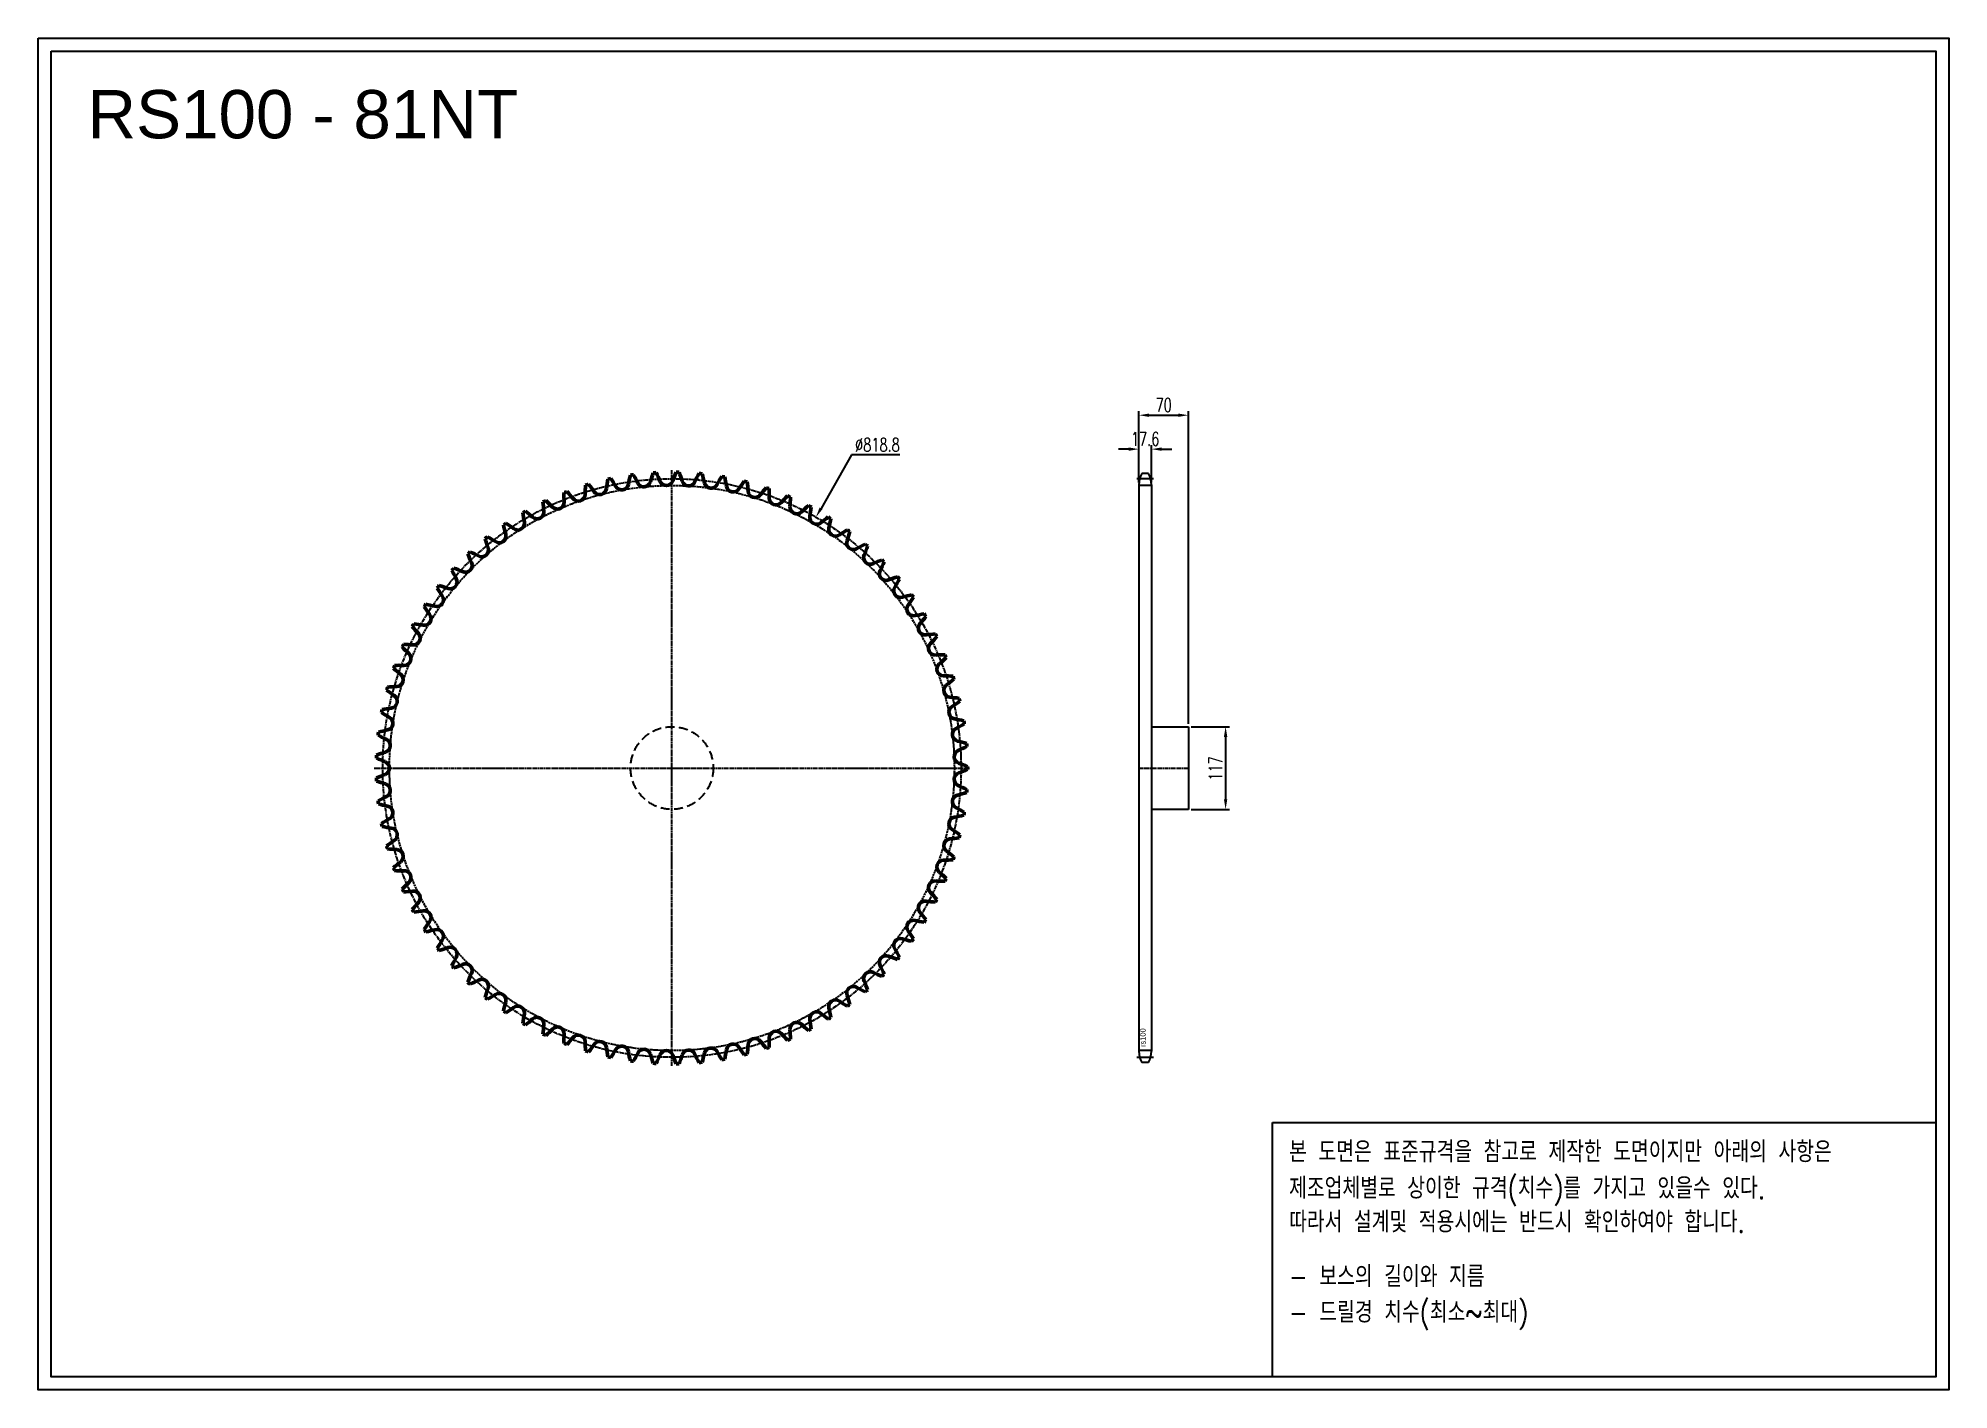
# Model space of a CAD drawing. Header units: millimetres. Extents: x -18758 to -16053, y 26557 to 28469.
import ezdxf

# ---------------------------------------------------------------- set-up
doc = ezdxf.new("R2010")
doc.units = ezdxf.units.MM
for name, pattern in [('AM_ISO02W050', [7.5, 6, -1.5]), ('AM_ISO02W050x2', [3.75, 3, -0.75]), ('AM_ISO08W050', [18, 12, -1.5, 3, -1.5]), ('AM_ISO08W050x2', [9, 6, -0.75, 1.5, -0.75]), ('HIDDEN', [9.525, 6.35, -3.175])]:
    doc.linetypes.add(name, pattern=pattern)
for name, color, linetype, lineweight in [('AM_0N', 7, 'Continuous', 50), ('AM_3N', 6, 'AM_ISO02W050', 25), ('AM_7', 4, 'AM_ISO08W050', 25), ('AM_7N', 4, 'AM_ISO08W050', 25)]:
    doc.layers.add(name, color=color, linetype=linetype, lineweight=lineweight)
doc.layers.add('HL', color=2, linetype='HIDDEN')
doc.layers.add('S-DIM', color=7, linetype='Continuous')
doc.styles.add('HAN', font='ROMANS.shx', dxfattribs={"width": 0.7, "bigfont": 'whgtxt.shx'})
doc.styles.add('HSG', font='SIMPLEX.shx', dxfattribs={"width": 0.7, "bigfont": 'HSG.shx'})
doc.styles.get("Standard").update_dxf_attribs({"font": 'arial.ttf'})
doc.dimstyles.new('APP32', dxfattribs={"dimscale": 8, "dimtxt": 2.4, "dimasz": 1.8, "dimexe": 0.7, "dimexo": 0.5, "dimgap": 0.6, "dimtad": 1, "dimtoh": 1, "dimdec": 1, "dimrnd": 0.01, "dimzin": 9, "dimdsep": 46, "dimtxsty": 'HSG', "dimcen": 0, "dimclrd": 1, "dimclre": 1, "dimclrt": 256, "dimazin": 2, "dimtp": 1, "dimtm": 1, "dimtfac": 0.5, "dimtdec": 1, "dimtofl": 0, "dimtmove": 0, "dimatfit": 3, "dimfxl": 0, "dimtvp": 1, "dimtolj": 2, "dimlwd": -1, "dimlwe": -1, "dimarcsym": 0})

# ---------------------------------------------------------------- blocks, each defined once
blk = doc.blocks.new('*D1')
at = {"layer": 'Defpoints', "color": 0, "transparency": 16777216}
for p in [(-17130, 27494.9), (-17130, 27377.9), (-17077.3, 27377.9)]:
    blk.add_point(p, dxfattribs=at)
at = {"layer": 'S-DIM', "color": 1, "transparency": 16777216}
for p, q in [((-17126, 27494.9), (-17071.7, 27494.9)), ((-17077.3, 27480.5), (-17077.3, 27392.3)), ((-17126, 27377.9), (-17071.7, 27377.9))]:
    blk.add_line(p, q, dxfattribs=at)
for points in [[(-17079.7, 27480.5), (-17074.9, 27480.5), (-17077.3, 27494.9)], [(-17079.7, 27392.3), (-17074.9, 27392.3), (-17077.3, 27377.9)]]:
    blk.add_solid(points, dxfattribs=at)
at = {"layer": 'S-DIM', "transparency": 16777216, "insert": (-17091.7, 27436), "char_height": 19.2, "attachment_point": 5, "rotation": 90, "style": 'HSG'}
blk.add_mtext('\\A2;117', dxfattribs=at)
blk = doc.blocks.new('*D2')
at = {"layer": 'Defpoints', "color": 0, "transparency": 16777216}
for p in [(-17182.4, 27887.7), (-17200, 27836.3), (-17182.4, 27836.3)]:
    blk.add_point(p, dxfattribs=at)
at = {"layer": 'S-DIM', "color": 1, "transparency": 16777216}
for p, q in [((-17200, 27840.3), (-17200, 27893.3)), ((-17182.4, 27840.3), (-17182.4, 27893.3)), ((-17214.4, 27887.7), (-17228.8, 27887.7)), ((-17168, 27887.7), (-17153.6, 27887.7))]:
    blk.add_line(p, q, dxfattribs=at)
for points in [[(-17214.4, 27890.1), (-17214.4, 27885.3), (-17200, 27887.7)], [(-17168, 27890.1), (-17168, 27885.3), (-17182.4, 27887.7)]]:
    blk.add_solid(points, dxfattribs=at)
at = {"layer": 'S-DIM', "transparency": 16777216, "insert": (-17191.2, 27902.1), "char_height": 19.2, "attachment_point": 5, "style": 'HSG'}
blk.add_mtext('\\A2;17.6', dxfattribs=at)
blk = doc.blocks.new('*D3')
at = {"layer": 'Defpoints', "color": 0, "transparency": 16777216}
for p in [(-17130, 27935.7), (-17200, 27836.3), (-17130, 27494.9)]:
    blk.add_point(p, dxfattribs=at)
at = {"layer": 'S-DIM', "color": 1, "transparency": 16777216}
for p, q in [((-17200, 27840.3), (-17200, 27941.3)), ((-17185.6, 27935.7), (-17144.4, 27935.7)), ((-17130, 27498.9), (-17130, 27941.3))]:
    blk.add_line(p, q, dxfattribs=at)
for points in [[(-17185.6, 27938.1), (-17185.6, 27933.3), (-17200, 27935.7)], [(-17144.4, 27938.1), (-17144.4, 27933.3), (-17130, 27935.7)]]:
    blk.add_solid(points, dxfattribs=at)
at = {"layer": 'S-DIM', "transparency": 16777216, "insert": (-17165, 27950.1), "char_height": 19.2, "attachment_point": 5, "style": 'HSG'}
blk.add_mtext('\\A2;70', dxfattribs=at)
blk = doc.blocks.new('notice1')
at = {"color": 4}
blk.add_lwpolyline([(-22142.12, 1735.9), (-22053.8, 1735.9), (-22053.8, 1702.07), (-22142.12, 1702.07)], close=True, dxfattribs=at)
at = {"color": 4, "style": 'HAN', "width": 0.8}
for s, p in [('본 도면은 표준규격을 참고로 제작한 도면이지만 아래의 사항은', (-22139.9, 1730.62)), ('제조업체별로 상이한 규격(치수)를 가지고 있을수 있다.', (-22139.9, 1725.78)), ('따라서 설계및 적용시에는 반드시 확인하여야 합니다.', (-22139.9, 1721.28)), ('- 보스의 길이와 지름', (-22139.9, 1714.03)), ('- 드릴경 치수(최소~최대)', (-22139.9, 1709.27))]:
    blk.add_text(s, height=2.7949, dxfattribs=at).set_placement(p)

msp = doc.modelspace()

# ---------------------------------------------------------------- linework, layer by layer
for p, q in [((-17200.02, 27837.18), (-17200.02, 27035.68)), ((-17186.39, 27853.08), (-17196.04, 27853.08)), ((-17182.42, 27837.18), (-17182.42, 27035.68)), ((-17182.42, 27494.93), (-17130.02, 27494.93)), ((-17130.02, 27494.93), (-17130.02, 27377.93)), ((-17130.02, 27377.93), (-17182.42, 27377.93)), ((-17186.39, 27019.78), (-17196.04, 27019.78))]:
    msp.add_line(p, q)
for points in [[(-18758.43, 28469.2), (-16053.44, 28469.2), (-16053.44, 26556.58), (-18758.43, 26556.58)], [(-18740.22, 28450.99), (-16071.65, 28450.99), (-16071.65, 26574.8), (-18740.22, 26574.8)]]:
    msp.add_lwpolyline(points, close=True)
for centre, start, end in [((-17166.22, 27837.18), 151.93881, 180), ((-17216.22, 27837.18), 0, 28.06119), ((-17166.22, 27035.68), 180, 208.06119), ((-17216.22, 27035.68), 331.93881, 0)]:
    msp.add_arc(centre, 33.8, start, end)
at = {"layer": 'AM_0N'}
for centre, radius, start, end in [((-17794.54, 27818.08), 189.74, 174.32285, 178.33333), ((-17861.24, 27436.43), 418.63, 106.37491, 106.95842), ((-18126.69, 27718.64), 189.74, 35, 39.01049), ((-17765.16, 27811.77), 189.74, 169.8784, 173.88889), ((-17861.24, 27436.43), 418.63, 101.93047, 102.51398), ((-18104.02, 27738.37), 189.74, 30.55556, 34.56604), ((-17932.35, 27839.71), 9.62, 210.55556, 349.44444), ((-17736.37, 27803.19), 189.74, 165.43396, 169.44444), ((-17861.24, 27436.43), 418.63, 97.48602, 98.06953), ((-18079.9, 27756.27), 189.74, 26.11111, 30.1216), ((-17900.88, 27844.01), 9.62, 206.11111, 345), ((-17708.32, 27792.41), 189.74, 160.98951, 165), ((-17861.24, 27436.43), 418.63, 93.04158, 93.62509), ((-18054.45, 27772.25), 189.74, 21.66667, 25.67715), ((-17869.18, 27845.86), 9.62, 201.66667, 340.55556), ((-17681.19, 27779.49), 189.74, 156.54507, 160.55556), ((-17861.24, 27436.43), 418.63, 88.59713, 89.18064), ((-18027.85, 27786.22), 189.74, 17.22222, 21.23271), ((-17837.43, 27845.24), 9.62, 197.22222, 336.11111), ((-17655.15, 27764.51), 189.74, 152.10063, 156.11111), ((-17861.24, 27436.43), 418.63, 84.15269, 84.7362), ((-18000.24, 27798.08), 189.74, 12.77778, 16.78826), ((-17805.82, 27842.17), 9.62, 192.77778, 331.66667), ((-17630.35, 27747.55), 189.74, 147.65618, 151.66667), ((-17861.24, 27436.43), 418.63, 79.70825, 80.29175), ((-17971.8, 27807.76), 189.74, 8.33333, 12.34382), ((-17774.55, 27836.65), 9.62, 188.33333, 327.22222), ((-17606.93, 27728.72), 189.74, 143.21174, 147.22222), ((-17861.24, 27436.43), 418.63, 75.2638, 75.84731), ((-17942.69, 27815.21), 189.74, 3.88889, 7.89937), ((-17861.24, 27436.43), 418.63, 115.2638, 115.84731), ((-17854.31, 27823.81), 189.74, 183.21174, 187.22222), ((-18167.11, 27674.24), 189.74, 43.88889, 47.89937), ((-18023.44, 27812.44), 9.62, 223.88889, 2.77778), ((-17824.31, 27822.11), 189.74, 178.76729, 182.77778), ((-17861.24, 27436.43), 418.63, 110.81936, 111.40287), ((-18147.76, 27697.22), 189.74, 39.44444, 43.45493), ((-17993.81, 27823.88), 9.62, 219.44444, 358.33333), ((-17963.39, 27832.99), 9.62, 215, 353.88889), ((-17743.79, 27828.73), 9.62, 183.88889, 322.77778), ((-17585.04, 27708.14), 189.74, 138.76729, 142.77778), ((-17861.24, 27436.43), 418.63, 70.81936, 71.40287), ((-17913.09, 27820.38), 189.74, 359.44444, 3.45493), ((-17713.75, 27818.45), 9.62, 179.44444, 318.33333), ((-17564.82, 27685.92), 189.74, 134.32285, 138.33333), ((-17861.24, 27436.43), 418.63, 66.37491, 66.95842), ((-17883.19, 27823.25), 189.74, 355, 359.01049), ((-17546.38, 27662.2), 189.74, 129.8784, 133.88889), ((-17861.24, 27436.43), 418.63, 61.93047, 62.51398), ((-17861.24, 27436.43), 418.63, 124.15269, 124.7362), ((-17914.25, 27820.23), 189.74, 192.10063, 196.11111), ((-18200.18, 27624.12), 189.74, 52.77778, 56.78826), ((-18079.59, 27782.87), 9.62, 232.77778, 11.66667), ((-17861.24, 27436.43), 418.63, 119.70825, 120.29175), ((-17884.35, 27823.18), 189.74, 187.65618, 191.66667), ((-18184.62, 27649.82), 189.74, 48.33333, 52.34382), ((-18052.09, 27798.74), 9.62, 228.33333, 7.22222), ((-17684.59, 27805.87), 9.62, 175, 313.88889), ((-17656.49, 27791.07), 9.62, 170.55556, 309.44444), ((-17853.14, 27823.78), 189.74, 350.55556, 354.56604), ((-17529.83, 27637.12), 189.74, 125.43396, 129.44444), ((-17861.24, 27436.43), 418.63, 57.48602, 58.06953), ((-17823.15, 27821.99), 189.74, 346.11111, 350.1216), ((-17861.24, 27436.43), 418.63, 128.59713, 129.18064), ((-17943.83, 27814.96), 189.74, 196.54507, 200.55556), ((-18213.71, 27597.29), 189.74, 57.22222, 61.23271), ((-18105.78, 27764.9), 9.62, 237.22222, 16.11111), ((-17629.62, 27774.14), 9.62, 166.11111, 305), ((-17515.27, 27610.83), 189.74, 120.98951, 125), ((-17604.15, 27755.17), 9.62, 161.66667, 300.55556), ((-17793.39, 27817.88), 189.74, 341.66667, 345.67715), ((-17861.24, 27436.43), 418.63, 53.04158, 53.62509), ((-18153.6, 27723.17), 9.62, 246.11111, 25), ((-17861.24, 27436.43), 418.63, 133.04158, 133.62509), ((-17972.92, 27807.43), 189.74, 200.98951, 205), ((-18225.11, 27569.49), 189.74, 61.66667, 65.67715), ((-18130.5, 27744.97), 9.62, 241.66667, 20.55556), ((-17502.8, 27583.5), 189.74, 116.54507, 120.55556), ((-17580.22, 27734.29), 9.62, 157.22222, 296.11111), ((-17764.03, 27811.48), 189.74, 337.22222, 341.23271), ((-17861.24, 27436.43), 418.63, 48.59713, 49.18064), ((-17492.48, 27555.28), 189.74, 112.10063, 116.11111), ((-17735.26, 27802.82), 189.74, 332.77778, 336.78826), ((-17861.24, 27436.43), 418.63, 44.15269, 44.7362), ((-18174.94, 27699.65), 9.62, 250.55556, 29.44444), ((-17861.24, 27436.43), 418.63, 137.48602, 138.06953), ((-18001.33, 27797.66), 189.74, 205.43396, 209.44444), ((-18234.33, 27540.89), 189.74, 66.11111, 70.1216), ((-17557.98, 27711.62), 9.62, 152.77778, 291.66667), ((-17484.38, 27526.35), 189.74, 107.65618, 111.66667), ((-17707.25, 27791.95), 189.74, 328.33333, 332.34382), ((-17861.24, 27436.43), 418.63, 39.70825, 40.29175), ((-18194.39, 27674.55), 9.62, 255, 33.88889), ((-17861.24, 27436.43), 418.63, 141.93047, 142.51398), ((-18028.9, 27785.71), 189.74, 209.8784, 213.88889), ((-18241.3, 27511.67), 189.74, 70.55556, 74.56604), ((-17537.57, 27687.29), 9.62, 148.33333, 287.22222), ((-17478.55, 27496.87), 189.74, 103.21174, 107.22222), ((-17680.16, 27778.95), 189.74, 323.88889, 327.89937), ((-17861.24, 27436.43), 418.63, 35.2638, 35.84731), ((-18211.84, 27648.02), 9.62, 259.44444, 38.33333), ((-17861.24, 27436.43), 418.63, 146.37491, 146.95842), ((-18055.46, 27771.67), 189.74, 214.32285, 218.33333), ((-18245.99, 27481.99), 189.74, 75, 79.01049), ((-17519.1, 27661.46), 9.62, 143.88889, 282.77778), ((-17475.01, 27467.04), 189.74, 98.76729, 102.77778), ((-17654.16, 27763.89), 189.74, 319.44444, 323.45493), ((-17861.24, 27436.43), 418.63, 30.81936, 31.40287), ((-17861.24, 27436.43), 418.63, 150.81936, 151.40287), ((-18080.86, 27755.61), 189.74, 218.76729, 222.77778), ((-18227.19, 27620.22), 9.62, 263.88889, 42.77778), ((-18248.36, 27452.04), 189.74, 79.44444, 83.45493), ((-17502.7, 27634.27), 9.62, 139.44444, 278.33333), ((-17473.8, 27437.01), 189.74, 94.32285, 98.33333), ((-17629.41, 27746.86), 189.74, 315, 319.01049), ((-17861.24, 27436.43), 418.63, 26.37491, 26.95842), ((-17861.24, 27436.43), 418.63, 155.2638, 155.84731), ((-18104.93, 27737.63), 189.74, 223.21174, 227.22222), ((-18248.41, 27421.99), 189.74, 83.88889, 87.89937), ((-18240.33, 27591.31), 9.62, 268.33333, 47.22222), ((-17488.44, 27605.89), 9.62, 135, 273.88889), ((-17474.92, 27406.99), 189.74, 89.8784, 93.88889), ((-17606.05, 27727.96), 189.74, 310.55556, 314.56604), ((-17861.24, 27436.43), 418.63, 21.93047, 22.51398), ((-17861.24, 27436.43), 418.63, 159.70825, 160.29175), ((-18127.54, 27717.84), 189.74, 227.65618, 231.66667), ((-18246.13, 27392.03), 189.74, 88.33333, 92.34382), ((-18251.19, 27561.46), 9.62, 272.77778, 51.66667), ((-17476.43, 27576.49), 9.62, 130.55556, 269.44444), ((-17478.36, 27377.14), 189.74, 85.43396, 89.44444), ((-17861.24, 27436.43), 418.63, 17.48602, 18.06953), ((-17861.24, 27436.43), 418.63, 164.15269, 164.7362), ((-18148.55, 27696.36), 189.74, 232.10063, 236.11111), ((-18241.53, 27362.34), 189.74, 92.77778, 96.78826), ((-18259.71, 27530.87), 9.62, 277.22222, 56.11111), ((-17466.74, 27546.25), 9.62, 126.11111, 265), ((-17584.23, 27707.31), 189.74, 306.11111, 310.1216), ((-17861.24, 27436.43), 418.63, 168.59713, 169.18064), ((-18167.83, 27673.31), 189.74, 236.54507, 240.55556), ((-18234.64, 27333.09), 189.74, 97.22222, 101.23271), ((-17459.41, 27515.35), 9.62, 121.66667, 260.55556), ((-17484.11, 27347.65), 189.74, 80.98951, 85), ((-17564.07, 27685.02), 189.74, 301.66667, 305.67715), ((-17861.24, 27436.43), 418.63, 13.04158, 13.62509), ((-17861.24, 27436.43), 418.63, 173.04158, 173.62509), ((-18185.26, 27648.84), 189.74, 240.98951, 245), ((-18225.51, 27304.47), 189.74, 101.66667, 105.67715), ((-18265.83, 27499.71), 9.62, 281.66667, 60.55556), ((-17454.5, 27483.97), 9.62, 117.22222, 256.11111), ((-17492.12, 27318.69), 189.74, 76.54507, 80.55556), ((-17545.7, 27661.25), 189.74, 297.22222, 301.23271), ((-17861.24, 27436.43), 418.63, 8.59713, 9.18064), ((-18214.19, 27276.64), 189.74, 106.11111, 110.1216), ((-18269.51, 27468.16), 9.62, 286.11111, 65), ((-17452.04, 27452.31), 9.62, 112.77778, 251.66667), ((-17502.36, 27290.44), 189.74, 72.10063, 76.11111), ((-17529.23, 27636.12), 189.74, 292.77778, 296.78826), ((-17861.24, 27436.43), 418.63, 4.15269, 4.7362), ((-17861.24, 27436.43), 418.63, 177.48602, 178.06953), ((-18200.75, 27623.1), 189.74, 245.43396, 249.44444), ((-18270.74, 27436.43), 9.62, 290.55556, 69.44444), ((-17452.04, 27420.55), 9.62, 108.33333, 247.22222), ((-17514.75, 27263.07), 189.74, 67.65618, 71.66667), ((-17514.75, 27609.79), 189.74, 288.33333, 292.34382), ((-17861.24, 27436.43), 418.63, 359.70825, 0.29175), ((-18200.75, 27249.76), 189.74, 110.55556, 114.56604), ((-17861.24, 27436.43), 418.63, 181.93047, 182.51398), ((-18214.19, 27596.23), 189.74, 249.8784, 253.88889), ((-18269.51, 27404.7), 9.62, 295, 73.88889), ((-17502.36, 27582.42), 189.74, 283.88889, 287.89937), ((-17529.23, 27236.74), 189.74, 63.21174, 67.22222), ((-17861.24, 27436.43), 418.63, 355.2638, 355.84731), ((-18185.26, 27224.02), 189.74, 115, 119.01049), ((-17861.24, 27436.43), 418.63, 186.37491, 186.95842), ((-18225.51, 27568.39), 189.74, 254.32285, 258.33333), ((-18265.83, 27373.15), 9.62, 299.44444, 78.33333), ((-17454.5, 27388.89), 9.62, 103.88889, 242.77778), ((-17545.7, 27211.61), 189.74, 58.76729, 62.77778), ((-18167.83, 27199.55), 189.74, 119.44444, 123.45493), ((-17861.24, 27436.43), 418.63, 190.81936, 191.40287), ((-18234.64, 27539.77), 189.74, 258.76729, 262.77778), ((-18259.71, 27341.99), 9.62, 303.88889, 82.77778), ((-17459.41, 27357.51), 9.62, 99.44444, 238.33333), ((-17564.07, 27187.84), 189.74, 54.32285, 58.33333), ((-17492.12, 27554.17), 189.74, 279.44444, 283.45493), ((-17861.24, 27436.43), 418.63, 350.81936, 351.40287), ((-18148.55, 27176.5), 189.74, 123.88889, 127.89937), ((-17861.24, 27436.43), 418.63, 195.2638, 195.84731), ((-18241.53, 27510.52), 189.74, 263.21174, 267.22222), ((-18251.19, 27311.4), 9.62, 308.33333, 87.22222), ((-17466.74, 27326.61), 9.62, 95, 233.88889), ((-17484.11, 27525.21), 189.74, 275, 279.01049), ((-17861.24, 27436.43), 418.63, 346.37491, 346.95842), ((-18127.54, 27155.02), 189.74, 128.33333, 132.34382), ((-17861.24, 27436.43), 418.63, 199.70825, 200.29175), ((-17476.43, 27296.37), 9.62, 90.55556, 229.44444), ((-17478.36, 27495.72), 189.74, 270.55556, 274.56604), ((-17584.23, 27165.56), 189.74, 49.8784, 53.88889), ((-17861.24, 27436.43), 418.63, 341.93047, 342.51398), ((-18246.13, 27480.83), 189.74, 267.65618, 271.66667), ((-18104.93, 27135.23), 189.74, 132.77778, 136.78826), ((-18240.33, 27281.56), 9.62, 312.77778, 91.66667), ((-17488.44, 27266.97), 9.62, 86.11111, 225), ((-17474.92, 27465.87), 189.74, 266.11111, 270.1216), ((-17606.05, 27144.9), 189.74, 45.43396, 49.44444), ((-17861.24, 27436.43), 418.63, 337.48602, 338.06953), ((-17861.24, 27436.43), 418.63, 204.15269, 204.7362), ((-18248.41, 27450.87), 189.74, 272.10063, 276.11111), ((-18080.86, 27117.25), 189.74, 137.22222, 141.23271), ((-18227.19, 27252.65), 9.62, 317.22222, 96.11111), ((-17502.7, 27238.59), 9.62, 81.66667, 220.55556), ((-17473.8, 27435.85), 189.74, 261.66667, 265.67715), ((-17629.41, 27126.01), 189.74, 40.98951, 45), ((-17861.24, 27436.43), 418.63, 333.04158, 333.62509), ((-17861.24, 27436.43), 418.63, 208.59713, 209.18064), ((-18248.36, 27420.82), 189.74, 276.54507, 280.55556), ((-18211.84, 27224.84), 9.62, 321.66667, 100.55556), ((-18055.46, 27101.19), 189.74, 141.66667, 145.67715), ((-17519.1, 27211.4), 9.62, 77.22222, 216.11111), ((-17475.01, 27405.83), 189.74, 257.22222, 261.23271), ((-17654.16, 27108.97), 189.74, 36.54507, 40.55556), ((-17861.24, 27436.43), 418.63, 328.59713, 329.18064), ((-17861.24, 27436.43), 418.63, 213.04158, 213.62509), ((-18245.99, 27390.87), 189.74, 280.98951, 285), ((-18194.39, 27198.31), 9.62, 326.11111, 105), ((-18028.9, 27087.15), 189.74, 146.11111, 150.1216), ((-17537.57, 27185.57), 9.62, 72.77778, 211.66667), ((-17478.55, 27375.99), 189.74, 252.77778, 256.78826), ((-17680.16, 27093.91), 189.74, 32.10063, 36.11111), ((-17861.24, 27436.43), 418.63, 324.15269, 324.7362), ((-17861.24, 27436.43), 418.63, 217.48602, 218.06953), ((-18241.3, 27361.19), 189.74, 285.43396, 289.44444), ((-18174.94, 27173.21), 9.62, 330.55556, 109.44444), ((-18001.33, 27075.21), 189.74, 150.55556, 154.56604), ((-18234.33, 27331.97), 189.74, 289.8784, 293.88889), ((-18153.6, 27149.69), 9.62, 335, 113.88889), ((-17557.98, 27161.24), 9.62, 68.33333, 207.22222), ((-17484.38, 27346.51), 189.74, 248.33333, 252.34382), ((-17707.25, 27080.91), 189.74, 27.65618, 31.66667), ((-17861.24, 27436.43), 418.63, 319.70825, 320.29175), ((-17861.24, 27436.43), 418.63, 221.93047, 222.51398), ((-17972.92, 27065.44), 189.74, 155, 159.01049), ((-17861.24, 27436.43), 418.63, 226.37491, 226.95842), ((-18225.11, 27303.37), 189.74, 294.32285, 298.33333), ((-18130.5, 27127.89), 9.62, 339.44444, 118.33333), ((-17580.22, 27138.57), 9.62, 63.88889, 202.77778), ((-17764.03, 27061.38), 189.74, 18.76729, 22.77778), ((-17492.48, 27317.58), 189.74, 243.88889, 247.89937), ((-17735.26, 27070.05), 189.74, 23.21174, 27.22222), ((-17861.24, 27436.43), 418.63, 315.2638, 315.84731), ((-17943.83, 27057.9), 189.74, 159.44444, 163.45493), ((-17861.24, 27436.43), 418.63, 230.81936, 231.40287), ((-18213.71, 27275.57), 189.74, 298.76729, 302.77778), ((-18105.78, 27107.96), 9.62, 343.88889, 122.77778), ((-17914.25, 27052.64), 189.74, 163.88889, 167.89937), ((-17629.62, 27098.72), 9.62, 55, 193.88889), ((-17515.27, 27262.03), 189.74, 235, 239.01049), ((-17604.15, 27117.69), 9.62, 59.44444, 198.33333), ((-17793.39, 27054.98), 189.74, 14.32285, 18.33333), ((-17502.8, 27289.36), 189.74, 239.44444, 243.45493), ((-17861.24, 27436.43), 418.63, 310.81936, 311.40287), ((-17861.24, 27436.43), 418.63, 235.2638, 235.84731), ((-18200.18, 27248.74), 189.74, 303.21174, 307.22222), ((-18079.59, 27090), 9.62, 348.33333, 127.22222), ((-17884.35, 27049.68), 189.74, 168.33333, 172.34382), ((-18184.62, 27223.04), 189.74, 307.65618, 311.66667), ((-18052.09, 27074.12), 9.62, 352.77778, 131.66667), ((-17656.49, 27081.79), 9.62, 50.55556, 189.44444), ((-17853.14, 27049.08), 189.74, 5.43396, 9.44444), ((-17529.83, 27235.74), 189.74, 230.55556, 234.56604), ((-17861.24, 27436.43), 418.63, 301.93047, 302.51398), ((-17823.15, 27050.87), 189.74, 9.8784, 13.88889), ((-17861.24, 27436.43), 418.63, 306.37491, 306.95842), ((-17861.24, 27436.43), 418.63, 239.70825, 240.29175), ((-17854.31, 27049.05), 189.74, 172.77778, 176.78826), ((-17861.24, 27436.43), 418.63, 244.15269, 244.7362), ((-18167.11, 27198.62), 189.74, 312.10063, 316.11111), ((-18023.44, 27060.42), 9.62, 357.22222, 136.11111), ((-17824.31, 27050.76), 189.74, 177.22222, 181.23271), ((-18147.76, 27175.64), 189.74, 316.54507, 320.55556), ((-17993.81, 27048.98), 9.62, 1.66667, 140.55556), ((-17743.79, 27044.13), 9.62, 37.22222, 176.11111), ((-17585.04, 27164.72), 189.74, 217.22222, 221.23271), ((-17913.09, 27052.48), 189.74, 356.54507, 0.55556), ((-17713.75, 27054.41), 9.62, 41.66667, 180.55556), ((-17564.82, 27186.94), 189.74, 221.66667, 225.67715), ((-17861.24, 27436.43), 418.63, 293.04158, 293.62509), ((-17684.59, 27066.99), 9.62, 46.11111, 185), ((-17883.19, 27049.61), 189.74, 0.98951, 5), ((-17546.38, 27210.66), 189.74, 226.11111, 230.1216), ((-17861.24, 27436.43), 418.63, 297.48602, 298.06953), ((-17861.24, 27436.43), 418.63, 248.59713, 249.18064), ((-17794.54, 27054.78), 189.74, 181.66667, 185.67715), ((-17861.24, 27436.43), 418.63, 253.04158, 253.62509), ((-18126.69, 27154.22), 189.74, 320.98951, 325), ((-17963.39, 27039.87), 9.62, 6.11111, 145), ((-17765.16, 27061.09), 189.74, 186.11111, 190.1216), ((-17861.24, 27436.43), 418.63, 257.48602, 258.06953), ((-18104.02, 27134.5), 189.74, 325.43396, 329.44444), ((-17932.35, 27033.15), 9.62, 10.55556, 149.44444), ((-17736.37, 27069.67), 189.74, 190.55556, 194.56604), ((-18079.9, 27116.59), 189.74, 329.8784, 333.88889), ((-17900.88, 27028.85), 9.62, 15, 153.88889), ((-17708.32, 27080.45), 189.74, 195, 199.01049), ((-18054.45, 27100.61), 189.74, 334.32285, 338.33333), ((-17869.18, 27027), 9.62, 19.44444, 158.33333), ((-17681.19, 27093.37), 189.74, 199.44444, 203.45493), ((-18027.85, 27086.64), 189.74, 338.76729, 342.77778), ((-17837.43, 27027.62), 9.62, 23.88889, 162.77778), ((-17655.15, 27108.35), 189.74, 203.88889, 207.89937), ((-18000.24, 27074.79), 189.74, 343.21174, 347.22222), ((-17805.82, 27030.69), 9.62, 28.33333, 167.22222), ((-17630.35, 27125.31), 189.74, 208.33333, 212.34382), ((-17861.24, 27436.43), 418.63, 279.70825, 280.29175), ((-17971.8, 27065.1), 189.74, 347.65618, 351.66667), ((-17774.55, 27036.21), 9.62, 32.77778, 171.66667), ((-17606.93, 27144.14), 189.74, 212.77778, 216.78826), ((-17861.24, 27436.43), 418.63, 284.15269, 284.7362), ((-17942.69, 27057.65), 189.74, 352.10063, 356.11111), ((-17861.24, 27436.43), 418.63, 288.59713, 289.18064), ((-17861.24, 27436.43), 418.63, 261.93047, 262.51398), ((-17861.24, 27436.43), 418.63, 266.37491, 266.95842), ((-17861.24, 27436.43), 418.63, 270.81936, 271.40287), ((-17861.24, 27436.43), 418.63, 275.2638, 275.84731)]:
    msp.add_arc(centre, radius, start, end, dxfattribs=at)
at = {"layer": 'AM_3N', "linetype": 'AM_ISO02W050x2'}
for p, q in [((-17182.42, 27836.31), (-17200.02, 27836.31)), ((-17182.42, 27036.55), (-17200.02, 27036.55))]:
    msp.add_line(p, q, dxfattribs=at)
msp.add_circle((-17861.24, 27436.43), 399.88, dxfattribs=at)
at = {"layer": 'AM_7', "linetype": 'AM_ISO08W050x2'}
for p, q in [((-17179.42, 27845.84), (-17203.02, 27845.84)), ((-17200.02, 27436.43), (-17130.02, 27436.43)), ((-17179.42, 27027.02), (-17203.02, 27027.02))]:
    msp.add_line(p, q, dxfattribs=at)
msp.add_circle((-17861.24, 27436.43), 409.41, dxfattribs=at)
at = {"layer": 'AM_7N', "linetype": 'AM_ISO08W050x2'}
for p, q in [((-17861.24, 27014.8), (-17861.24, 27858.06)), ((-18282.87, 27436.43), (-17439.61, 27436.43))]:
    msp.add_line(p, q, dxfattribs=at)
at = {"layer": 'HL', "ltscale": 2}
msp.add_circle((-17861.24, 27436.43), 58.5, dxfattribs=at)
at = {"layer": 'S-DIM', "color": 1}
for p, q in [((-17606.77, 27879.42), (-17650.14, 27803.92)), ((-17538.61, 27879.42), (-17606.77, 27879.42))]:
    msp.add_line(p, q, dxfattribs=at)
msp.add_solid([(-17652.22, 27805.12), (-17648.06, 27802.73), (-17657.31, 27791.44)], dxfattribs=at)

# ---------------------------------------------------------------- block references
at = {"xscale": 10.63564472053923, "yscale": 10.63564472053923, "zscale": 10.63564472053923}
msp.add_blockref('notice1', (218484.7, 8472.21), dxfattribs=at)

# ---------------------------------------------------------------- texts
msp.add_text('RS100 - 81NT', height=68.308).set_placement((-18688.77, 28327.57))
at = {"insert": (-17198.19, 27041.67), "char_height": 7.56, "width": 32.5046, "attachment_point": 1, "rotation": 90}
msp.add_mtext('rs100', dxfattribs=at)
at = {"layer": 'S-DIM', "insert": (-17570.29, 27893.82), "char_height": 19.2, "attachment_point": 5, "style": 'HSG'}
msp.add_mtext('\\A2;∅818.8', dxfattribs=at)

# ---------------------------------------------------------------- dimensions: what is measured, and where the dimension line sits
at = {"layer": 'S-DIM'}
dim = msp.add_linear_dim(base=(-17130.02, 27935.7), p1=(-17200.02, 27836.31), p2=(-17130.02, 27494.93), dimstyle='APP32', dxfattribs=at)
dim.commit()
dim.dimension.update_dxf_attribs({"geometry": '*D3', "text_midpoint": (-17165.02, 27950.1)})
dim = msp.add_linear_dim(base=(-17182.42, 27887.7), p1=(-17200.02, 27836.31), p2=(-17182.42, 27836.31), dimstyle='APP32', dxfattribs=at)
dim.commit()
dim.dimension.update_dxf_attribs({"geometry": '*D2', "text_midpoint": (-17191.22, 27887.7), "dimtype": 128})
dim = msp.add_linear_dim(base=(-17077.28, 27377.93), p1=(-17130.02, 27494.93), p2=(-17130.02, 27377.93), angle=90, dimstyle='APP32', dxfattribs=at)
dim.commit()
dim.dimension.update_dxf_attribs({"geometry": '*D1', "text_midpoint": (-17077.28, 27436.02), "dimtype": 128})

doc.saveas('drawing.dxf')
